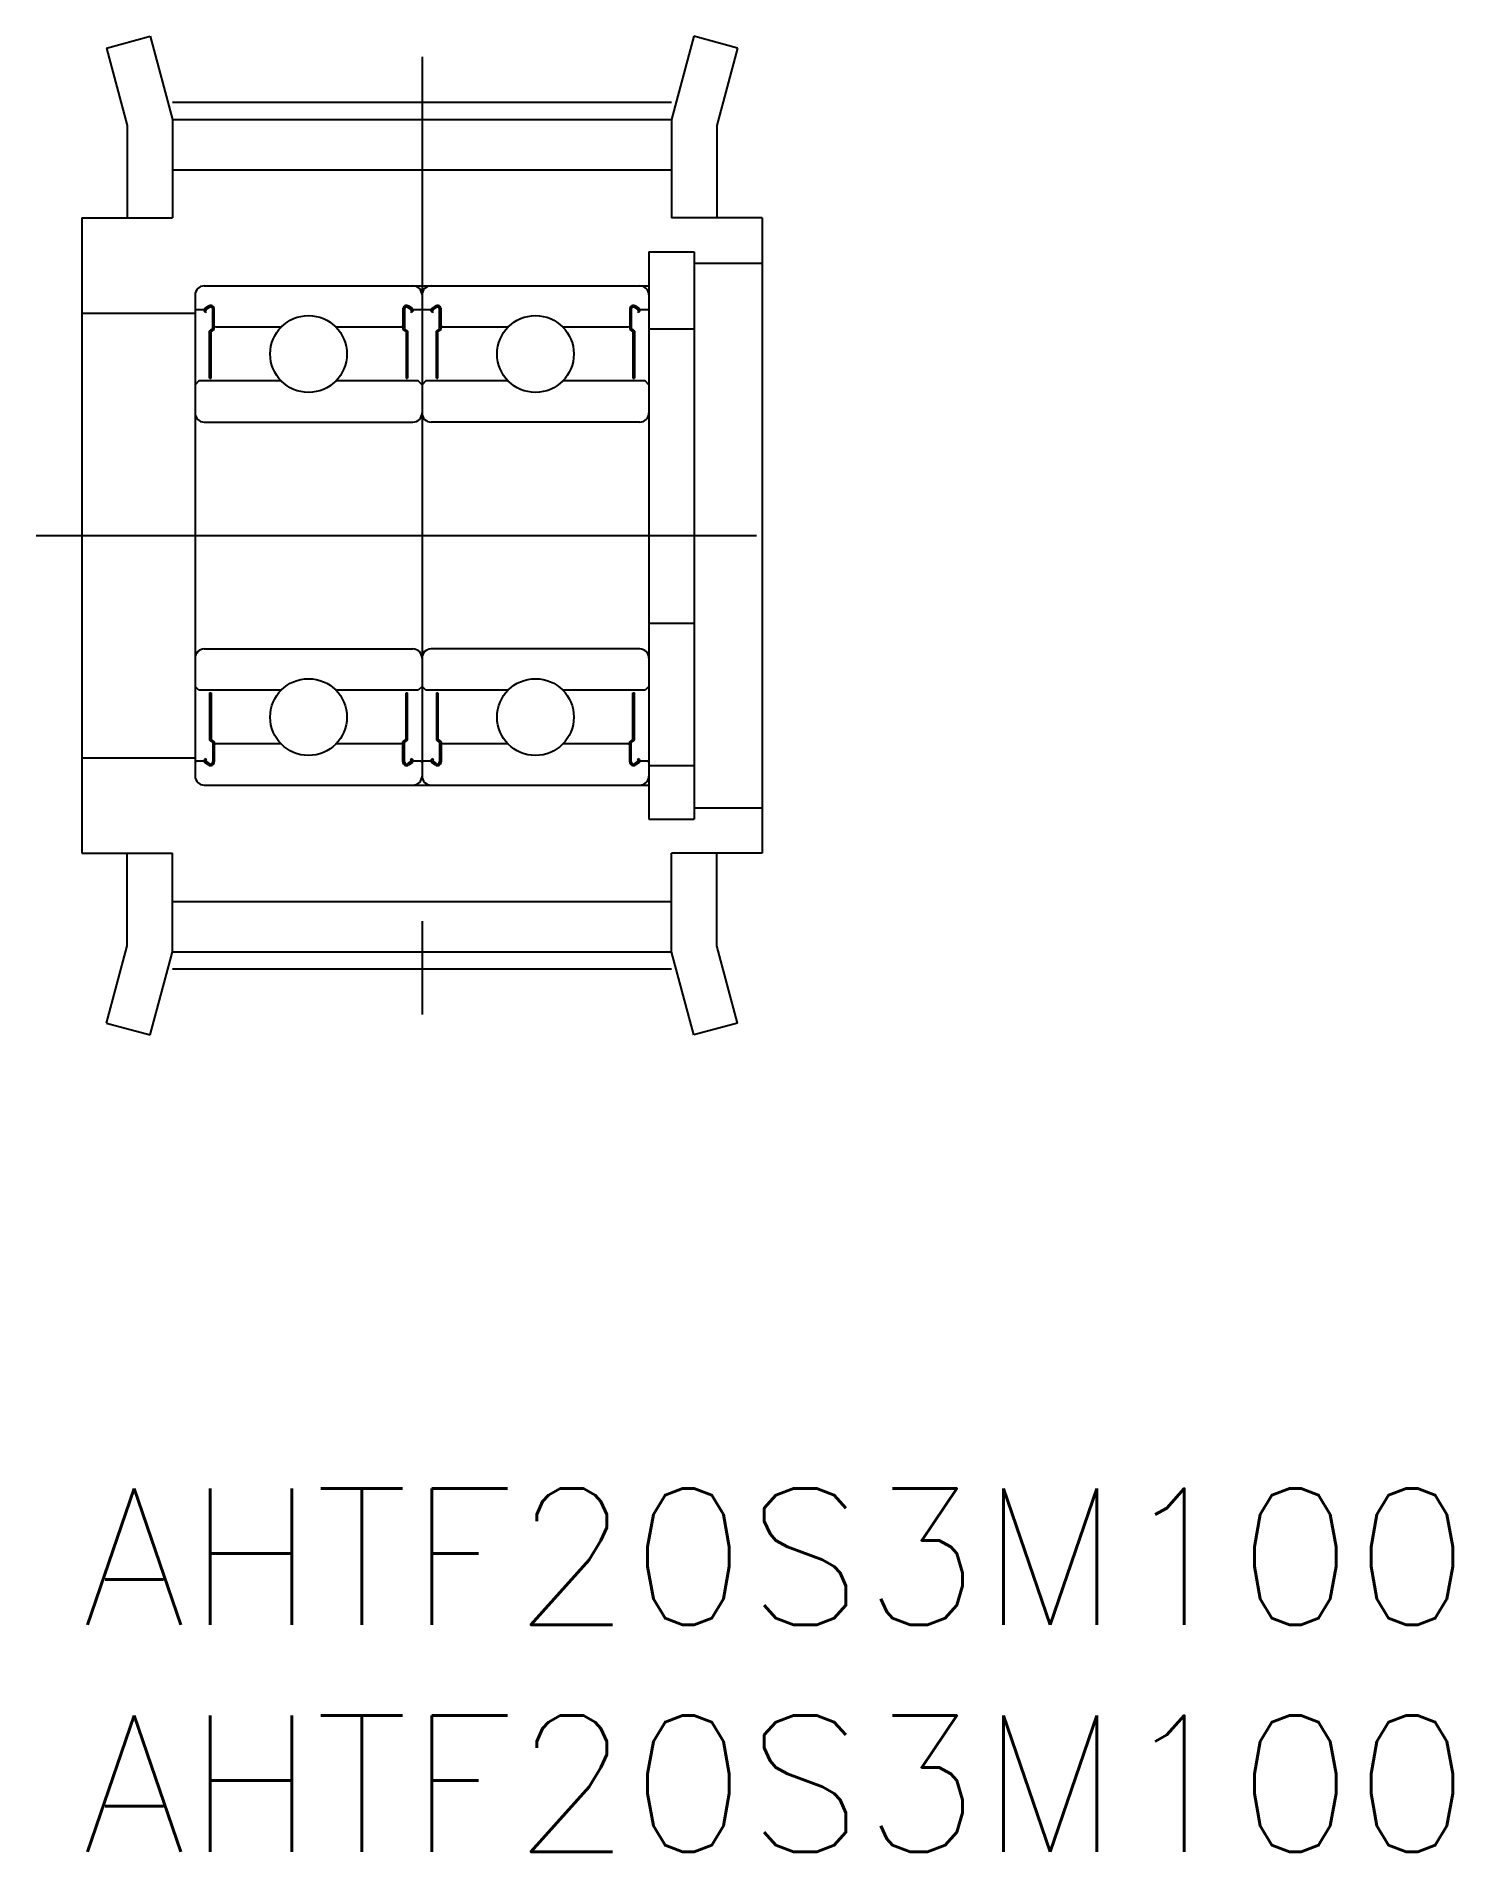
# Model space of a CAD drawing. Extents: x -1 to 30.2, y -8 to 32.
import ezdxf

# ---------------------------------------------------------------- set-up
doc = ezdxf.new("R2010")
doc.units = 0
doc.header["$LTSCALE"] = 0.5
doc.linetypes.add('CENTER', pattern=[50.8, 31.75, -6.35, 6.35, -6.35])
for name, color, linetype in [('MSM_CENTER', 1, 'CENTER'), ('MSM_CONTINUOUS', 7, 'CONTINUOUS'), ('MSM_PART_NUMBER', 7, 'CONTINUOUS')]:
    doc.layers.add(name, color=color, linetype=linetype)
doc.styles.get("Standard").update_dxf_attribs({"font": 'txt.shx', "height": 3, "bigfont": 'bigfont.shx'})

# ---------------------------------------------------------------- blocks, each defined once
blk = doc.blocks.new('*U3')
at = {"layer": 'MSM_PART_NUMBER'}
blk.add_text('AHTF20S3M100', height=3, dxfattribs=at).set_placement((0, -3))
blk = doc.blocks.new('*U4')
at = {"layer": 'MSM_PART_NUMBER'}
blk.add_text('AHTF20S3M100', height=3, dxfattribs=at).set_placement((0, -8))

msp = doc.modelspace()

# ---------------------------------------------------------------- linework, layer by layer
at = {"layer": 'MSM_CENTER'}
for p, q in [((7.5, 31.55), (7.5, 10.45)), ((2, 30.55), (13, 30.55)), ((-1, 21), (16, 21)), ((2, 11.45), (13, 11.45))]:
    msp.add_line(p, q, dxfattribs=at)
at = {"layer": 'MSM_CONTINUOUS'}
for p, q in [((0.544, 31.741), (1.51, 32)), ((0.544, 31.741), (1, 30.038)), ((1.51, 32), (2, 30.17)), ((13.49, 32), (13, 30.17)), ((14.456, 31.741), (13.49, 32)), ((14.456, 31.741), (14, 30.038)), ((1, 30.038), (1, 28)), ((2, 30.17), (2, 28)), ((2, 30.17), (13, 30.17)), ((8.25, 30.17), (8.25, 30.17)), ((9.5, 30.17), (9.5, 30.17)), ((13, 30.17), (13, 28)), ((14, 30.038), (14, 28)), ((2, 29.06), (13, 29.06)), ((0, 28), (2, 28)), ((0, 28), (0, 14)), ((15, 28), (13, 28)), ((15, 28), (15, 14)), ((12.5, 27.25), (13.5, 27.25)), ((12.5, 27.25), (12.5, 14.75)), ((13.5, 27.25), (13.5, 14.75)), ((13.5, 27), (15, 27)), ((2.7, 26.5), (12.5, 26.5)), ((2.5, 26.3), (2.5, 15.7)), ((2.792, 26.054), (2.713, 26.002)), ((2.81, 26.026), (2.732, 25.974)), ((7.268, 25.974), (7.19, 26.026)), ((7.287, 26.002), (7.208, 26.054)), ((7.5, 26.3), (7.5, 15.7)), ((7.792, 26.054), (7.713, 26.002)), ((7.81, 26.026), (7.732, 25.974)), ((12.268, 25.974), (12.19, 26.026)), ((12.287, 26.002), (12.208, 26.054)), ((0, 25.9), (2.5, 25.9)), ((2.5, 25.998), (2.525, 25.973)), ((2.695, 25.973), (2.525, 25.973)), ((2.729, 25.916), (2.707, 25.936)), ((2.729, 25.916), (2.752, 25.94)), ((2.752, 25.94), (2.731, 25.961)), ((2.889, 25.559), (2.889, 25.984)), ((2.923, 25.542), (2.923, 25.984)), ((2.948, 25.592), (2.923, 25.618)), ((7.077, 25.618), (7.052, 25.592)), ((7.077, 25.984), (7.077, 25.542)), ((7.111, 25.984), (7.111, 25.559)), ((7.269, 25.961), (7.248, 25.94)), ((7.248, 25.94), (7.271, 25.916)), ((7.293, 25.936), (7.271, 25.916)), ((7.475, 25.973), (7.305, 25.973)), ((7.5, 25.998), (7.475, 25.973)), ((7.5, 25.998), (7.525, 25.973)), ((7.695, 25.973), (7.525, 25.973)), ((7.729, 25.916), (7.707, 25.936)), ((7.729, 25.916), (7.752, 25.94)), ((7.752, 25.94), (7.731, 25.961)), ((7.889, 25.559), (7.889, 25.984)), ((7.923, 25.542), (7.923, 25.984)), ((7.948, 25.592), (7.923, 25.618)), ((12.077, 25.618), (12.052, 25.592)), ((12.077, 25.984), (12.077, 25.542)), ((12.111, 25.984), (12.111, 25.559)), ((12.269, 25.961), (12.248, 25.94)), ((12.248, 25.94), (12.271, 25.916)), ((12.293, 25.936), (12.271, 25.916)), ((12.475, 25.973), (12.305, 25.973)), ((12.5, 25.998), (12.475, 25.973)), ((2.819, 25.506), (2.889, 25.559)), ((2.819, 24.469), (2.819, 25.506)), ((2.852, 25.489), (2.923, 25.542)), ((2.852, 24.469), (2.852, 25.489)), ((4.396, 25.592), (2.948, 25.592)), ((7.052, 25.592), (5.604, 25.592)), ((7.077, 25.542), (7.148, 25.489)), ((7.111, 25.559), (7.181, 25.506)), ((7.148, 25.489), (7.148, 24.469)), ((7.181, 25.506), (7.181, 24.469)), ((7.819, 25.506), (7.889, 25.559)), ((7.819, 24.469), (7.819, 25.506)), ((7.852, 25.489), (7.923, 25.542)), ((7.852, 24.469), (7.852, 25.489)), ((9.396, 25.592), (7.948, 25.592)), ((12.052, 25.592), (10.604, 25.592)), ((12.077, 25.542), (12.148, 25.489)), ((12.111, 25.559), (12.181, 25.506)), ((12.148, 25.489), (12.148, 24.469)), ((12.181, 25.506), (12.181, 24.469)), ((13.5, 25.55), (12.5, 25.55)), ((2.585, 24.408), (2.5, 24.323)), ((4.396, 24.408), (2.585, 24.408)), ((2.819, 24.469), (2.852, 24.469)), ((7.415, 24.408), (5.604, 24.408)), ((7.148, 24.469), (7.181, 24.469)), ((7.5, 24.323), (7.415, 24.408)), ((7.585, 24.408), (7.5, 24.323)), ((9.396, 24.408), (7.585, 24.408)), ((7.819, 24.469), (7.852, 24.469)), ((12.415, 24.408), (10.604, 24.408)), ((12.148, 24.469), (12.181, 24.469)), ((12.5, 24.323), (12.415, 24.408)), ((2.7, 23.5), (7.3, 23.5)), ((12.3, 23.5), (7.7, 23.5)), ((13.5, 19.062), (12.5, 19.062)), ((2.7, 18.5), (7.3, 18.5)), ((12.3, 18.5), (7.7, 18.5)), ((2.585, 17.592), (2.5, 17.677)), ((7.5, 17.677), (7.415, 17.592)), ((7.585, 17.592), (7.5, 17.677)), ((12.5, 17.677), (12.415, 17.592)), ((4.396, 17.592), (2.585, 17.592)), ((2.819, 17.531), (2.852, 17.531)), ((2.819, 17.531), (2.819, 16.494)), ((2.852, 17.531), (2.852, 16.511)), ((7.415, 17.592), (5.604, 17.592)), ((7.148, 17.531), (7.181, 17.531)), ((7.148, 16.511), (7.148, 17.531)), ((7.181, 16.494), (7.181, 17.531)), ((9.396, 17.592), (7.585, 17.592)), ((7.819, 17.531), (7.852, 17.531)), ((7.819, 17.531), (7.819, 16.494)), ((7.852, 17.531), (7.852, 16.511)), ((12.415, 17.592), (10.604, 17.592)), ((12.148, 17.531), (12.181, 17.531)), ((12.148, 16.511), (12.148, 17.531)), ((12.181, 16.494), (12.181, 17.531)), ((2.819, 16.494), (2.889, 16.441)), ((2.852, 16.511), (2.923, 16.458)), ((2.889, 16.441), (2.889, 16.016)), ((2.923, 16.458), (2.923, 16.016)), ((2.948, 16.408), (2.923, 16.382)), ((4.396, 16.408), (2.948, 16.408)), ((7.052, 16.408), (5.604, 16.408)), ((7.077, 16.382), (7.052, 16.408)), ((7.077, 16.458), (7.148, 16.511)), ((7.077, 16.016), (7.077, 16.458)), ((7.111, 16.441), (7.181, 16.494)), ((7.111, 16.016), (7.111, 16.441)), ((7.819, 16.494), (7.889, 16.441)), ((7.852, 16.511), (7.923, 16.458)), ((7.889, 16.441), (7.889, 16.016)), ((7.923, 16.458), (7.923, 16.016)), ((7.948, 16.408), (7.923, 16.382)), ((9.396, 16.408), (7.948, 16.408)), ((12.052, 16.408), (10.604, 16.408)), ((12.077, 16.382), (12.052, 16.408)), ((12.077, 16.458), (12.148, 16.511)), ((12.077, 16.016), (12.077, 16.458)), ((12.111, 16.441), (12.181, 16.494)), ((12.111, 16.016), (12.111, 16.441)), ((0, 16.1), (2.5, 16.1)), ((2.5, 16.002), (2.525, 16.027)), ((2.695, 16.027), (2.525, 16.027)), ((2.729, 16.084), (2.707, 16.064)), ((2.729, 16.084), (2.752, 16.06)), ((2.752, 16.06), (2.731, 16.039)), ((2.81, 15.974), (2.732, 16.026)), ((7.268, 16.026), (7.19, 15.974)), ((7.248, 16.06), (7.271, 16.084)), ((7.269, 16.039), (7.248, 16.06)), ((7.293, 16.064), (7.271, 16.084)), ((7.475, 16.027), (7.305, 16.027)), ((7.5, 16.002), (7.475, 16.027)), ((7.5, 16.002), (7.525, 16.027)), ((7.695, 16.027), (7.525, 16.027)), ((7.729, 16.084), (7.707, 16.064)), ((7.729, 16.084), (7.752, 16.06)), ((7.752, 16.06), (7.731, 16.039)), ((7.81, 15.974), (7.732, 16.026)), ((12.268, 16.026), (12.19, 15.974)), ((12.248, 16.06), (12.271, 16.084)), ((12.269, 16.039), (12.248, 16.06)), ((12.293, 16.064), (12.271, 16.084)), ((12.475, 16.027), (12.305, 16.027)), ((12.5, 16.002), (12.475, 16.027)), ((2.792, 15.946), (2.713, 15.998)), ((7.287, 15.998), (7.208, 15.946)), ((7.792, 15.946), (7.713, 15.998)), ((12.287, 15.998), (12.208, 15.946)), ((13.5, 15.928), (12.5, 15.928)), ((2.7, 15.5), (12.5, 15.5)), ((13.5, 15), (15, 15)), ((12.5, 14.75), (13.5, 14.75)), ((0, 14), (2, 14)), ((1, 11.962), (1, 14)), ((2, 11.83), (2, 14)), ((13, 11.83), (13, 14)), ((15, 14), (13, 14)), ((14, 11.962), (14, 14)), ((2, 12.94), (13, 12.94)), ((0.544, 10.259), (1, 11.962)), ((1.51, 10), (2, 11.83)), ((2, 11.83), (13, 11.83)), ((8.25, 11.83), (8.25, 11.83)), ((9.5, 11.83), (9.5, 11.83)), ((13.49, 10), (13, 11.83)), ((14.456, 10.259), (14, 11.962)), ((0.544, 10.259), (1.51, 10)), ((14.456, 10.259), (13.49, 10))]:
    msp.add_line(p, q, dxfattribs=at)
for centre in [(5, 25), (10, 25), (5, 17), (10, 17)]:
    msp.add_circle(centre, 0.846, dxfattribs=at)
for centre, radius, start, end in [((2.7, 26.3), 0.2, 90, 180), ((7.3, 26.3), 0.2, 0, 90), ((7.7, 26.3), 0.2, 90, 180), ((12.3, 26.3), 0.2, 0, 90), ((2.737, 25.967), 0.0423, 123.5192, 226.0607), ((2.838, 25.984), 0.0846, 0, 123.5193), ((2.838, 25.984), 0.0508, 0, 123.519), ((7.162, 25.984), 0.0846, 56.4807, 179.9999), ((7.162, 25.984), 0.0508, 56.481, 179.9999), ((7.263, 25.967), 0.0423, 313.9392, 56.4807), ((7.737, 25.967), 0.0423, 123.5192, 226.0607), ((7.838, 25.984), 0.0846, 0, 123.5193), ((7.838, 25.984), 0.0508, 0, 123.519), ((12.162, 25.984), 0.0846, 56.4807, 179.9999), ((12.162, 25.984), 0.0508, 56.481, 179.9999), ((12.263, 25.967), 0.0423, 313.9392, 56.4807), ((2.737, 25.967), 0.00846, 123.5173, 226.0606), ((7.263, 25.967), 0.00846, 313.9392, 56.4827), ((7.737, 25.967), 0.00846, 123.5173, 226.0606), ((12.263, 25.967), 0.00846, 313.9392, 56.4827), ((2.7, 23.7), 0.2, 180, 270), ((7.3, 23.7), 0.2, 270, 0), ((7.7, 23.7), 0.2, 180, 270), ((12.3, 23.7), 0.2, 270, 0), ((2.7, 18.3), 0.2, 90, 180), ((7.3, 18.3), 0.2, 0, 90), ((7.7, 18.3), 0.2, 90, 180), ((12.3, 18.3), 0.2, 0, 90), ((2.737, 16.033), 0.0423, 133.9393, 236.4808), ((2.737, 16.033), 0.00846, 133.9394, 236.4827), ((2.838, 16.016), 0.0846, 236.4807, 0), ((2.838, 16.016), 0.0508, 236.481, 0), ((7.162, 16.016), 0.0846, 180.0001, 303.5193), ((7.162, 16.016), 0.0508, 180.0001, 303.519), ((7.263, 16.033), 0.00846, 303.5173, 46.0608), ((7.263, 16.033), 0.0423, 303.5193, 46.0608), ((7.737, 16.033), 0.0423, 133.9393, 236.4808), ((7.737, 16.033), 0.00846, 133.9394, 236.4827), ((7.838, 16.016), 0.0846, 236.4807, 0), ((7.838, 16.016), 0.0508, 236.481, 0), ((12.162, 16.016), 0.0846, 180.0001, 303.5193), ((12.162, 16.016), 0.0508, 180.0001, 303.519), ((12.263, 16.033), 0.00846, 303.5173, 46.0608), ((12.263, 16.033), 0.0423, 303.5193, 46.0608), ((2.7, 15.7), 0.2, 180, 270), ((7.3, 15.7), 0.2, 270, 0), ((7.7, 15.7), 0.2, 180, 270), ((12.3, 15.7), 0.2, 270, 0)]:
    msp.add_arc(centre, radius, start, end, dxfattribs=at)

# ---------------------------------------------------------------- block references
for name in ['*U3', '*U4']:
    msp.add_blockref(name, (0, 0), dxfattribs=at)

doc.saveas('drawing.dxf')
